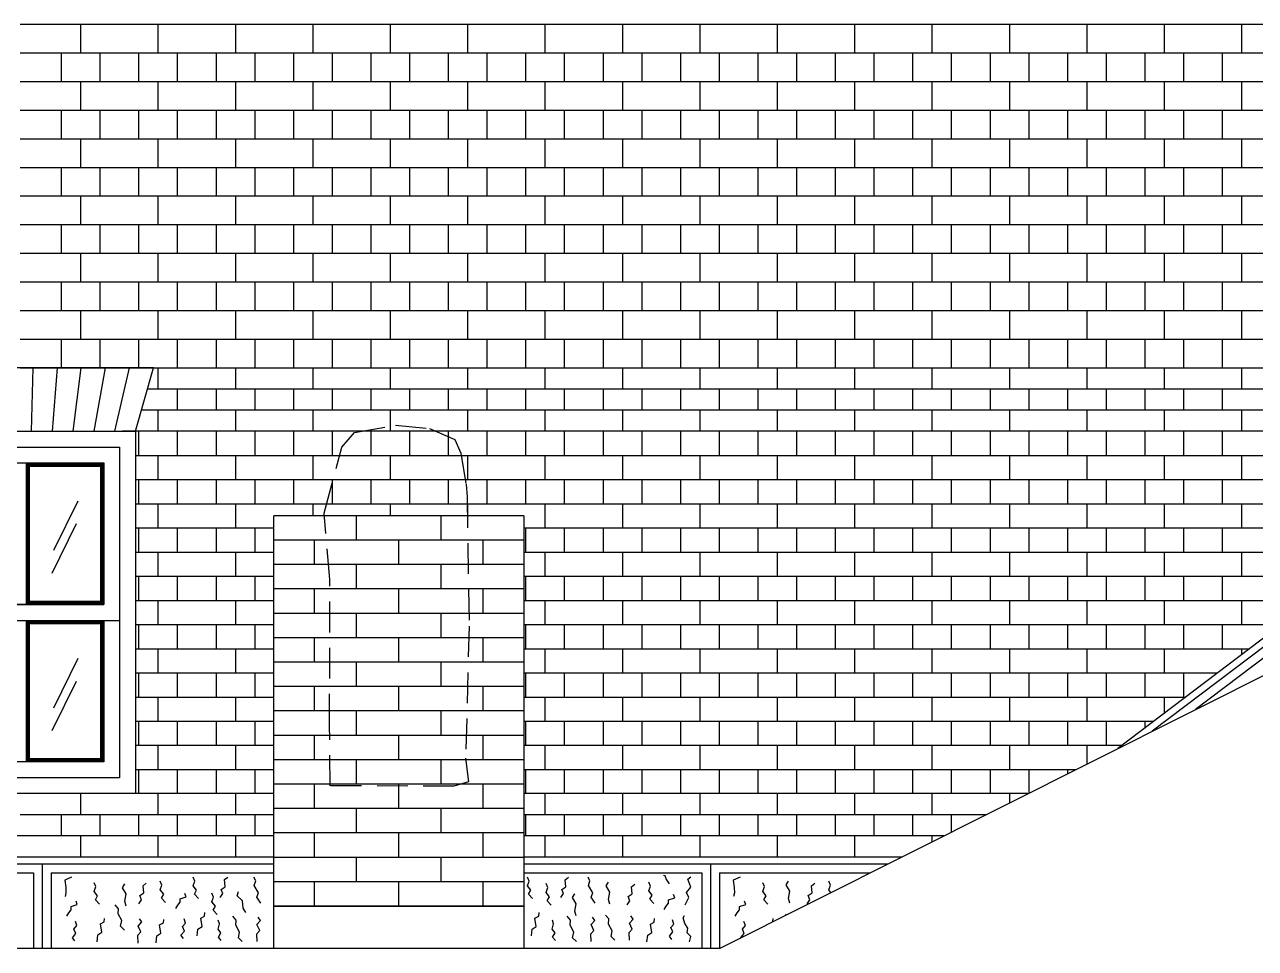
# Model space of a CAD drawing. Extents: x 177441 to 211081, y -129942 to -106182.
# Drawn here: x 186283 to 189782, y -122240 to -119613 of the extents above; entities that cross this region are included whole.
import ezdxf

# ---------------------------------------------------------------- set-up
doc = ezdxf.new("R2010")
doc.units = 0
doc.header["$LTSCALE"] = 50
doc.header["$MEASUREMENT"] = 0
doc.linetypes.add('HIDDEN', pattern=[0.375, 0.25, -0.125])
for name, color, linetype in [('ele-3', 6, 'CONTINUOUS'), ('h', 5, 'CONTINUOUS'), ('HAT', 5, 'CONTINUOUS'), ('W-2', 2, 'CONTINUOUS'), ('WID', 4, 'CONTINUOUS')]:
    doc.layers.add(name, color=color, linetype=linetype)

msp = doc.modelspace()

# ---------------------------------------------------------------- linework, layer by layer
at = {"layer": 'ele-3'}
for p, q in [((186271.1, -120589.6), (187638.3, -120589.6)), ((186992.1, -120589.6), (191539.5, -120589.6)), ((186992.1, -120649.6), (186632.2, -120649.6)), ((191539.5, -120649.6), (186992.1, -120649.6)), ((186992.1, -120709.6), (186615.3, -120709.6)), ((191539.5, -120709.6), (186992.1, -120709.6)), ((186992.1, -120769.6), (186560.5, -120769.6)), ((190673.9, -120769.6), (186992.1, -120769.6)), ((186992.1, -121799.6), (186271.1, -121799.6)), ((189134.7, -121799.6), (187702.1, -121799.6)), ((186992.1, -121859.6), (186271.1, -121859.6)), ((189015.2, -121859.6), (187702.1, -121859.6)), ((186992.1, -121919.6), (184518.3, -121919.6)), ((188895.7, -121919.6), (187702.1, -121919.6))]:
    msp.add_line(p, q, dxfattribs=at)
for points in [[(186663.3, -120649.6), (186663.3, -120589.6)], [(186883.3, -120649.6), (186883.3, -120589.6)], [(186883.3, -120649.6), (186883.3, -120589.6)], [(186883.3, -120649.6), (186883.3, -120589.6)], [(187103.3, -120649.6), (187103.3, -120589.6)], [(187323.3, -120649.6), (187323.3, -120589.6)], [(187543.3, -120649.6), (187543.3, -120589.6)], [(187763.3, -120649.6), (187763.3, -120589.6)], [(187763.3, -120649.6), (187763.3, -120589.6)], [(187983.3, -120649.6), (187983.3, -120589.6)], [(188203.3, -120649.6), (188203.3, -120589.6)], [(188423.3, -120649.6), (188423.3, -120589.6)], [(188643.3, -120649.6), (188643.3, -120589.6)], [(188643.3, -120649.6), (188643.3, -120589.6)], [(188863.3, -120649.6), (188863.3, -120589.6)], [(188863.3, -120649.6), (188863.3, -120589.6)], [(189083.3, -120649.6), (189083.3, -120589.6)], [(189303.3, -120649.6), (189303.3, -120589.6)], [(189523.3, -120649.6), (189523.3, -120589.6)], [(189743.3, -120649.6), (189743.3, -120589.6)], [(186718.3, -120709.6), (186718.3, -120649.6)], [(186828.3, -120709.6), (186828.3, -120649.6)], [(186938.3, -120709.6), (186938.3, -120649.6)], [(186938.3, -120709.6), (186938.3, -120649.6)], [(186938.3, -120709.6), (186938.3, -120649.6)], [(187048.3, -120709.6), (187048.3, -120649.6)], [(187158.3, -120709.6), (187158.3, -120649.6)], [(187268.3, -120709.6), (187268.3, -120649.6)], [(187378.3, -120709.6), (187378.3, -120649.6)], [(187488.3, -120709.6), (187488.3, -120649.6)], [(187598.3, -120709.6), (187598.3, -120649.6)], [(187708.3, -120709.6), (187708.3, -120649.6)], [(187708.3, -120709.6), (187708.3, -120649.6)], [(187818.3, -120709.6), (187818.3, -120649.6)], [(187928.3, -120709.6), (187928.3, -120649.6)], [(188038.3, -120709.6), (188038.3, -120649.6)], [(188148.3, -120709.6), (188148.3, -120649.6)], [(188258.3, -120709.6), (188258.3, -120649.6)], [(188368.3, -120709.6), (188368.3, -120649.6)], [(188478.3, -120709.6), (188478.3, -120649.6)], [(188588.3, -120709.6), (188588.3, -120649.6)], [(188698.3, -120709.6), (188698.3, -120649.6)], [(188698.3, -120709.6), (188698.3, -120649.6)], [(188808.3, -120709.6), (188808.3, -120649.6)], [(188808.3, -120709.6), (188808.3, -120649.6)], [(188918.3, -120709.6), (188918.3, -120649.6)], [(188918.3, -120709.6), (188918.3, -120649.6)], [(189028.3, -120709.6), (189028.3, -120649.6)], [(189138.3, -120709.6), (189138.3, -120649.6)], [(189248.3, -120709.6), (189248.3, -120649.6)], [(189358.3, -120709.6), (189358.3, -120649.6)], [(189468.3, -120709.6), (189468.3, -120649.6)], [(189578.3, -120709.6), (189578.3, -120649.6)], [(189688.3, -120709.6), (189688.3, -120649.6)], [(186663.3, -120769.6), (186663.3, -120709.6)], [(186663.3, -120769.6), (186663.3, -120709.6)], [(186663.3, -120769.6), (186663.3, -120709.6)], [(186883.3, -120769.6), (186883.3, -120709.6)], [(186883.3, -120769.6), (186883.3, -120709.6)], [(186883.3, -120769.6), (186883.3, -120709.6)], [(187103.3, -120769.6), (187103.3, -120709.6)], [(187103.3, -120769.6), (187103.3, -120709.6)], [(187323.3, -120769.6), (187323.3, -120709.6)], [(187543.3, -120769.6), (187543.3, -120709.6)], [(187543.3, -120769.6), (187543.3, -120709.6)], [(187763.3, -120769.6), (187763.3, -120709.6)], [(187763.3, -120769.6), (187763.3, -120709.6)], [(187983.3, -120769.6), (187983.3, -120709.6)], [(187983.3, -120769.6), (187983.3, -120709.6)], [(188203.3, -120769.6), (188203.3, -120709.6)], [(188203.3, -120769.6), (188203.3, -120709.6)], [(188423.3, -120769.6), (188423.3, -120709.6)], [(188643.3, -120769.6), (188643.3, -120709.6)], [(188643.3, -120769.6), (188643.3, -120709.6)], [(188863.3, -120769.6), (188863.3, -120709.6)], [(188863.3, -120769.6), (188863.3, -120709.6)], [(189083.3, -120769.6), (189083.3, -120709.6)], [(189303.3, -120769.6), (189303.3, -120709.6)], [(189523.3, -120769.6), (189523.3, -120709.6)], [(189743.3, -120769.6), (189743.3, -120709.6)], [(186443.3, -121859.6), (186443.3, -121799.6)], [(186663.3, -121859.6), (186663.3, -121799.6)], [(186883.3, -121859.6), (186883.3, -121799.6)], [(187763.3, -121859.6), (187763.3, -121799.6)], [(187763.3, -121859.6), (187763.3, -121799.6)], [(187983.3, -121859.6), (187983.3, -121799.6)], [(187983.3, -121859.6), (187983.3, -121799.6)], [(188203.3, -121859.6), (188203.3, -121799.6)], [(188203.3, -121859.6), (188203.3, -121799.6)], [(188423.3, -121859.6), (188423.3, -121799.6)], [(188423.3, -121859.6), (188423.3, -121799.6)], [(188643.3, -121859.6), (188643.3, -121799.6)], [(188643.3, -121859.6), (188643.3, -121799.6)], [(188863.3, -121859.6), (188863.3, -121799.6)], [(189083.3, -121825.4), (189083.3, -121799.6)], [(186388.3, -121919.6), (186388.3, -121859.6)], [(186498.3, -121919.6), (186498.3, -121859.6)], [(186608.3, -121919.6), (186608.3, -121859.6)], [(186718.3, -121919.6), (186718.3, -121859.6)], [(186828.3, -121919.6), (186828.3, -121859.6)], [(186938.3, -121919.6), (186938.3, -121859.6)], [(187708.3, -121919.6), (187708.3, -121859.6)], [(187818.3, -121919.6), (187818.3, -121859.6)], [(187928.3, -121919.6), (187928.3, -121859.6)], [(188038.3, -121919.6), (188038.3, -121859.6)], [(188148.3, -121919.6), (188148.3, -121859.6)], [(188258.3, -121919.6), (188258.3, -121859.6)], [(188368.3, -121919.6), (188368.3, -121859.6)], [(188478.3, -121919.6), (188478.3, -121859.6)], [(188588.3, -121919.6), (188588.3, -121859.6)], [(188698.3, -121919.6), (188698.3, -121859.6)], [(188698.3, -121919.6), (188698.3, -121859.6)], [(188808.3, -121919.6), (188808.3, -121859.6)], [(188808.3, -121919.6), (188808.3, -121859.6)], [(188918.3, -121908.3), (188918.3, -121859.6)], [(186443.3, -121979.6), (186443.3, -121919.6)], [(186443.3, -121979.6), (186443.3, -121919.6)], [(186663.3, -121979.6), (186663.3, -121919.6)], [(186663.3, -121979.6), (186663.3, -121919.6)], [(186883.3, -121979.6), (186883.3, -121919.6)], [(186883.3, -121979.6), (186883.3, -121919.6)], [(187763.3, -121979.6), (187763.3, -121919.6)], [(187763.3, -121979.6), (187763.3, -121919.6)], [(187983.3, -121979.6), (187983.3, -121919.6)], [(187983.3, -121979.6), (187983.3, -121919.6)], [(188203.3, -121979.6), (188203.3, -121919.6)], [(188203.3, -121979.6), (188203.3, -121919.6)], [(188423.3, -121979.6), (188423.3, -121919.6)], [(188423.3, -121979.6), (188423.3, -121919.6)], [(188643.3, -121979.6), (188643.3, -121919.6)], [(188643.3, -121979.6), (188643.3, -121919.6)], [(188863.3, -121935.9), (188863.3, -121919.6)]]:
    msp.add_lwpolyline(points, dxfattribs=at)
at = {"layer": 'h'}
for p, q in [((191539.5, -119613.4), (186271.1, -119613.4)), ((191539.5, -119694.7), (186271.1, -119694.7)), ((191539.5, -119776.1), (186271.1, -119776.1)), ((191539.5, -119857.5), (186271.1, -119857.5)), ((191539.5, -119938.8), (186271.1, -119938.8)), ((191539.5, -120020.2), (186271.1, -120020.2)), ((191539.5, -120101.5), (186271.1, -120101.5)), ((191539.5, -120182.9), (186271.1, -120182.9)), ((191539.5, -120264.2), (186271.1, -120264.2)), ((191539.5, -120345.6), (186271.1, -120345.6)), ((190079.8, -120426.9), (186271.1, -120426.9)), ((187843.3, -120508.3), (186271.1, -120508.3)), ((189912.6, -120508.3), (187818.3, -120508.3)), ((186302.8, -120769.6), (186307.5, -120589.6)), ((186375.8, -120589.6), (186361.9, -120769.6)), ((186421, -120769.6), (186444.2, -120589.6)), ((186512.5, -120589.6), (186480.1, -120769.6)), ((186580.9, -120589.6), (186539.2, -120769.6)), ((186598.3, -120838.3), (186992.1, -120838.3)), ((186992.1, -120838.3), (190490.3, -120838.3)), ((186598.3, -120907), (186992.1, -120907)), ((186992.1, -120907), (190399.6, -120907)), ((186434.7, -120968.2), (186365.1, -121108.9)), ((186598.3, -120975.6), (186992.1, -120975.6)), ((186992.1, -120975.6), (190308.9, -120975.6)), ((186430, -121033), (186360.4, -121173.7)), ((187227.1, -121079), (187227.1, -121009.6)), ((187467.1, -121079), (187467.1, -121009.6)), ((186598.3, -121044.3), (186992.1, -121044.3)), ((187702.1, -121044.3), (190218.3, -121044.3)), ((187702.1, -121079), (186992.1, -121079)), ((187107.1, -121147.2), (187107.1, -121079)), ((187347.1, -121147.2), (187347.1, -121079)), ((187587.1, -121147.2), (187587.1, -121079)), ((186598.3, -121113), (186992.1, -121113)), ((187702.1, -121113), (190127.6, -121113)), ((187702.1, -121148.4), (186992.1, -121148.4)), ((187227.1, -121217.7), (187227.1, -121148.4)), ((187467.1, -121217.7), (187467.1, -121148.4)), ((186598.3, -121181.6), (186992.1, -121181.6)), ((187702.1, -121181.6), (190036.9, -121181.6)), ((186598.3, -121250.3), (186992.1, -121250.3)), ((187702.1, -121217.7), (186992.1, -121217.7)), ((187107.1, -121286), (187107.1, -121217.7)), ((187347.1, -121286), (187347.1, -121217.7)), ((187587.1, -121286), (187587.1, -121217.7)), ((187702.1, -121250.3), (189946.2, -121250.3)), ((186598.3, -121319), (186992.1, -121319)), ((187702.1, -121287.1), (186992.1, -121287.1)), ((187227.1, -121356.5), (187227.1, -121287.1)), ((187467.1, -121356.5), (187467.1, -121287.1)), ((187702.1, -121319), (189855.5, -121319)), ((186598.3, -121387.6), (186992.1, -121387.6)), ((187702.1, -121356.5), (186992.1, -121356.5)), ((187107.1, -121424.7), (187107.1, -121356.5)), ((187347.1, -121424.7), (187347.1, -121356.5)), ((187587.1, -121424.7), (187587.1, -121356.5)), ((187702.1, -121387.6), (189764.9, -121387.6)), ((186434.7, -121415.7), (186365.1, -121556.4)), ((186598.3, -121456.3), (186992.1, -121456.3)), ((187702.1, -121425.9), (186992.1, -121425.9)), ((187227.1, -121495.2), (187227.1, -121425.9)), ((187467.1, -121495.2), (187467.1, -121425.9)), ((187702.1, -121456.3), (189674.2, -121456.3)), ((186430, -121480.5), (186360.4, -121621.2)), ((187702.1, -121495.2), (186992.1, -121495.2)), ((187107.1, -121563.5), (187107.1, -121495.2)), ((187347.1, -121563.5), (187347.1, -121495.2)), ((187587.1, -121563.5), (187587.1, -121495.2)), ((186598.3, -121525), (186992.1, -121525)), ((187702.1, -121525), (189583.5, -121525)), ((187702.1, -121564.6), (186992.1, -121564.6)), ((187227.1, -121634), (187227.1, -121564.6)), ((187467.1, -121634), (187467.1, -121564.6)), ((186598.3, -121593.6), (186992.1, -121593.6)), ((187702.1, -121593.6), (189492.8, -121593.6)), ((187702.1, -121634), (186992.1, -121634)), ((187107.1, -121702.2), (187107.1, -121634)), ((187347.1, -121702.2), (187347.1, -121634)), ((187587.1, -121702.2), (187587.1, -121634)), ((186598.3, -121662.3), (186992.1, -121662.3)), ((187702.1, -121662.3), (189402.1, -121662.3)), ((187702.1, -121703.4), (186992.1, -121703.4)), ((187227.1, -121772.7), (187227.1, -121703.4)), ((187467.1, -121772.7), (187467.1, -121703.4)), ((186598.3, -121731), (186992.1, -121731)), ((187702.1, -121731), (189271.4, -121731)), ((187702.1, -121772.7), (186992.1, -121772.7)), ((187107.1, -121841), (187107.1, -121772.7)), ((187347.1, -121841), (187347.1, -121772.7)), ((187587.1, -121841), (187587.1, -121772.7)), ((187702.1, -121842.1), (186992.1, -121842.1)), ((187227.1, -121911.5), (187227.1, -121842.1)), ((187467.1, -121911.5), (187467.1, -121842.1)), ((187702.1, -121911.5), (186992.1, -121911.5)), ((187107.1, -121979.7), (187107.1, -121911.5)), ((187347.1, -121979.7), (187347.1, -121911.5)), ((187587.1, -121979.7), (187587.1, -121911.5)), ((187702.1, -121980.9), (186992.1, -121980.9)), ((187227.1, -122050.2), (187227.1, -121980.9)), ((187467.1, -122050.2), (187467.1, -121980.9)), ((187702.1, -122050.2), (186992.1, -122050.2)), ((187107.1, -122118.5), (187107.1, -122050.2)), ((187347.1, -122118.5), (187347.1, -122050.2)), ((187587.1, -122118.5), (187587.1, -122050.2))]:
    msp.add_line(p, q, dxfattribs=at)
for points in [[(186443.3, -119694.7), (186443.3, -119613.4)], [(186663.3, -119694.7), (186663.3, -119613.4)], [(186883.3, -119694.7), (186883.3, -119613.4)], [(187103.3, -119694.7), (187103.3, -119613.4)], [(187323.3, -119694.7), (187323.3, -119613.4)], [(187543.3, -119694.7), (187543.3, -119613.4)], [(187763.3, -119694.7), (187763.3, -119613.4)], [(187983.3, -119694.7), (187983.3, -119613.4)], [(188203.3, -119694.7), (188203.3, -119613.4)], [(188423.3, -119694.7), (188423.3, -119613.4)], [(188643.3, -119694.7), (188643.3, -119613.4)], [(188863.3, -119694.7), (188863.3, -119613.4)], [(189083.3, -119694.7), (189083.3, -119613.4)], [(189303.3, -119694.7), (189303.3, -119613.4)], [(189523.3, -119694.7), (189523.3, -119613.4)], [(189743.3, -119694.7), (189743.3, -119613.4)], [(186388.3, -119776.1), (186388.3, -119694.7)], [(186498.3, -119776.1), (186498.3, -119694.7)], [(186608.3, -119776.1), (186608.3, -119694.7)], [(186718.3, -119776.1), (186718.3, -119694.7)], [(186828.3, -119776.1), (186828.3, -119694.7)], [(186938.3, -119776.1), (186938.3, -119694.7)], [(187048.3, -119776.1), (187048.3, -119694.7)], [(187158.3, -119776.1), (187158.3, -119694.7)], [(187268.3, -119776.1), (187268.3, -119694.7)], [(187378.3, -119776.1), (187378.3, -119694.7)], [(187488.3, -119776.1), (187488.3, -119694.7)], [(187598.3, -119776.1), (187598.3, -119694.7)], [(187708.3, -119776.1), (187708.3, -119694.7)], [(187818.3, -119776.1), (187818.3, -119694.7)], [(187928.3, -119776.1), (187928.3, -119694.7)], [(188038.3, -119776.1), (188038.3, -119694.7)], [(188148.3, -119776.1), (188148.3, -119694.7)], [(188258.3, -119776.1), (188258.3, -119694.7)], [(188368.3, -119776.1), (188368.3, -119694.7)], [(188478.3, -119776.1), (188478.3, -119694.7)], [(188588.3, -119776.1), (188588.3, -119694.7)], [(188698.3, -119776.1), (188698.3, -119694.7)], [(188808.3, -119776.1), (188808.3, -119694.7)], [(188918.3, -119776.1), (188918.3, -119694.7)], [(189028.3, -119776.1), (189028.3, -119694.7)], [(189138.3, -119776.1), (189138.3, -119694.7)], [(189248.3, -119776.1), (189248.3, -119694.7)], [(189358.3, -119776.1), (189358.3, -119694.7)], [(189468.3, -119776.1), (189468.3, -119694.7)], [(189578.3, -119776.1), (189578.3, -119694.7)], [(189688.3, -119776.1), (189688.3, -119694.7)], [(186443.3, -119857.5), (186443.3, -119776.1)], [(186663.3, -119857.5), (186663.3, -119776.1)], [(186883.3, -119857.5), (186883.3, -119776.1)], [(187103.3, -119857.5), (187103.3, -119776.1)], [(187323.3, -119857.5), (187323.3, -119776.1)], [(187543.3, -119857.5), (187543.3, -119776.1)], [(187763.3, -119857.5), (187763.3, -119776.1)], [(187983.3, -119857.5), (187983.3, -119776.1)], [(188203.3, -119857.5), (188203.3, -119776.1)], [(188423.3, -119857.5), (188423.3, -119776.1)], [(188643.3, -119857.5), (188643.3, -119776.1)], [(188863.3, -119857.5), (188863.3, -119776.1)], [(189083.3, -119857.5), (189083.3, -119776.1)], [(189303.3, -119857.5), (189303.3, -119776.1)], [(189523.3, -119857.5), (189523.3, -119776.1)], [(189743.3, -119857.5), (189743.3, -119776.1)], [(186388.3, -119938.8), (186388.3, -119857.5)], [(186498.3, -119938.8), (186498.3, -119857.5)], [(186608.3, -119938.8), (186608.3, -119857.5)], [(186718.3, -119938.8), (186718.3, -119857.5)], [(186828.3, -119938.8), (186828.3, -119857.5)], [(186938.3, -119938.8), (186938.3, -119857.5)], [(187048.3, -119938.8), (187048.3, -119857.5)], [(187158.3, -119938.8), (187158.3, -119857.5)], [(187268.3, -119938.8), (187268.3, -119857.5)], [(187378.3, -119938.8), (187378.3, -119857.5)], [(187488.3, -119938.8), (187488.3, -119857.5)], [(187598.3, -119938.8), (187598.3, -119857.5)], [(187708.3, -119938.8), (187708.3, -119857.5)], [(187818.3, -119938.8), (187818.3, -119857.5)], [(187928.3, -119938.8), (187928.3, -119857.5)], [(188038.3, -119938.8), (188038.3, -119857.5)], [(188148.3, -119938.8), (188148.3, -119857.5)], [(188258.3, -119938.8), (188258.3, -119857.5)], [(188368.3, -119938.8), (188368.3, -119857.5)], [(188478.3, -119938.8), (188478.3, -119857.5)], [(188588.3, -119938.8), (188588.3, -119857.5)], [(188698.3, -119938.8), (188698.3, -119857.5)], [(188808.3, -119938.8), (188808.3, -119857.5)], [(188918.3, -119938.8), (188918.3, -119857.5)], [(189028.3, -119938.8), (189028.3, -119857.5)], [(189138.3, -119938.8), (189138.3, -119857.5)], [(189248.3, -119938.8), (189248.3, -119857.5)], [(189358.3, -119938.8), (189358.3, -119857.5)], [(189468.3, -119938.8), (189468.3, -119857.5)], [(189578.3, -119938.8), (189578.3, -119857.5)], [(189688.3, -119938.8), (189688.3, -119857.5)], [(186443.3, -120020.2), (186443.3, -119938.8)], [(186663.3, -120020.2), (186663.3, -119938.8)], [(186883.3, -120020.2), (186883.3, -119938.8)], [(187103.3, -120020.2), (187103.3, -119938.8)], [(187323.3, -120020.2), (187323.3, -119938.8)], [(187543.3, -120020.2), (187543.3, -119938.8)], [(187763.3, -120020.2), (187763.3, -119938.8)], [(187983.3, -120020.2), (187983.3, -119938.8)], [(188203.3, -120020.2), (188203.3, -119938.8)], [(188423.3, -120020.2), (188423.3, -119938.8)], [(188643.3, -120020.2), (188643.3, -119938.8)], [(188863.3, -120020.2), (188863.3, -119938.8)], [(189083.3, -120020.2), (189083.3, -119938.8)], [(189303.3, -120020.2), (189303.3, -119938.8)], [(189523.3, -120020.2), (189523.3, -119938.8)], [(189743.3, -120020.2), (189743.3, -119938.8)], [(186388.3, -120101.5), (186388.3, -120020.2)], [(186498.3, -120101.5), (186498.3, -120020.2)], [(186608.3, -120101.5), (186608.3, -120020.2)], [(186718.3, -120101.5), (186718.3, -120020.2)], [(186828.3, -120101.5), (186828.3, -120020.2)], [(186938.3, -120101.5), (186938.3, -120020.2)], [(187048.3, -120101.5), (187048.3, -120020.2)], [(187158.3, -120101.5), (187158.3, -120020.2)], [(187268.3, -120101.5), (187268.3, -120020.2)], [(187378.3, -120101.5), (187378.3, -120020.2)], [(187488.3, -120101.5), (187488.3, -120020.2)], [(187598.3, -120101.5), (187598.3, -120020.2)], [(187708.3, -120101.5), (187708.3, -120020.2)], [(187818.3, -120101.5), (187818.3, -120020.2)], [(187928.3, -120101.5), (187928.3, -120020.2)], [(188038.3, -120101.5), (188038.3, -120020.2)], [(188148.3, -120101.5), (188148.3, -120020.2)], [(188258.3, -120101.5), (188258.3, -120020.2)], [(188368.3, -120101.5), (188368.3, -120020.2)], [(188478.3, -120101.5), (188478.3, -120020.2)], [(188588.3, -120101.5), (188588.3, -120020.2)], [(188698.3, -120101.5), (188698.3, -120020.2)], [(188808.3, -120101.5), (188808.3, -120020.2)], [(188918.3, -120101.5), (188918.3, -120020.2)], [(189028.3, -120101.5), (189028.3, -120020.2)], [(189138.3, -120101.5), (189138.3, -120020.2)], [(189248.3, -120101.5), (189248.3, -120020.2)], [(189358.3, -120101.5), (189358.3, -120020.2)], [(189468.3, -120101.5), (189468.3, -120020.2)], [(189578.3, -120101.5), (189578.3, -120020.2)], [(189688.3, -120101.5), (189688.3, -120020.2)], [(186443.3, -120182.9), (186443.3, -120101.5)], [(186663.3, -120182.9), (186663.3, -120101.5)], [(186883.3, -120182.9), (186883.3, -120101.5)], [(187103.3, -120182.9), (187103.3, -120101.5)], [(187323.3, -120182.9), (187323.3, -120101.5)], [(187543.3, -120182.9), (187543.3, -120101.5)], [(187763.3, -120182.9), (187763.3, -120101.5)], [(187983.3, -120182.9), (187983.3, -120101.5)], [(188203.3, -120182.9), (188203.3, -120101.5)], [(188423.3, -120182.9), (188423.3, -120101.5)], [(188643.3, -120182.9), (188643.3, -120101.5)], [(188863.3, -120182.9), (188863.3, -120101.5)], [(189083.3, -120182.9), (189083.3, -120101.5)], [(189303.3, -120182.9), (189303.3, -120101.5)], [(189523.3, -120182.9), (189523.3, -120101.5)], [(189743.3, -120182.9), (189743.3, -120101.5)], [(186388.3, -120264.2), (186388.3, -120182.9)], [(186498.3, -120264.2), (186498.3, -120182.9)], [(186608.3, -120264.2), (186608.3, -120182.9)], [(186718.3, -120264.2), (186718.3, -120182.9)], [(186828.3, -120264.2), (186828.3, -120182.9)], [(186938.3, -120264.2), (186938.3, -120182.9)], [(187048.3, -120264.2), (187048.3, -120182.9)], [(187158.3, -120264.2), (187158.3, -120182.9)], [(187268.3, -120264.2), (187268.3, -120182.9)], [(187378.3, -120264.2), (187378.3, -120182.9)], [(187488.3, -120264.2), (187488.3, -120182.9)], [(187598.3, -120264.2), (187598.3, -120182.9)], [(187708.3, -120264.2), (187708.3, -120182.9)], [(187818.3, -120264.2), (187818.3, -120182.9)], [(187928.3, -120264.2), (187928.3, -120182.9)], [(188038.3, -120264.2), (188038.3, -120182.9)], [(188148.3, -120264.2), (188148.3, -120182.9)], [(188258.3, -120264.2), (188258.3, -120182.9)], [(188368.3, -120264.2), (188368.3, -120182.9)], [(188478.3, -120264.2), (188478.3, -120182.9)], [(188588.3, -120264.2), (188588.3, -120182.9)], [(188698.3, -120264.2), (188698.3, -120182.9)], [(188808.3, -120264.2), (188808.3, -120182.9)], [(188918.3, -120264.2), (188918.3, -120182.9)], [(189028.3, -120264.2), (189028.3, -120182.9)], [(189138.3, -120264.2), (189138.3, -120182.9)], [(189248.3, -120264.2), (189248.3, -120182.9)], [(189358.3, -120264.2), (189358.3, -120182.9)], [(189468.3, -120264.2), (189468.3, -120182.9)], [(189578.3, -120264.2), (189578.3, -120182.9)], [(189688.3, -120264.2), (189688.3, -120182.9)], [(186443.3, -120345.6), (186443.3, -120264.2)], [(186663.3, -120345.6), (186663.3, -120264.2)], [(186883.3, -120345.6), (186883.3, -120264.2)], [(187103.3, -120345.6), (187103.3, -120264.2)], [(187323.3, -120345.6), (187323.3, -120264.2)], [(187543.3, -120345.6), (187543.3, -120264.2)], [(187763.3, -120345.6), (187763.3, -120264.2)], [(187983.3, -120345.6), (187983.3, -120264.2)], [(188203.3, -120345.6), (188203.3, -120264.2)], [(188423.3, -120345.6), (188423.3, -120264.2)], [(188643.3, -120345.6), (188643.3, -120264.2)], [(188863.3, -120345.6), (188863.3, -120264.2)], [(189083.3, -120345.6), (189083.3, -120264.2)], [(189303.3, -120345.6), (189303.3, -120264.2)], [(189523.3, -120345.6), (189523.3, -120264.2)], [(189743.3, -120345.6), (189743.3, -120264.2)], [(186388.3, -120426.9), (186388.3, -120345.6)], [(186498.3, -120426.9), (186498.3, -120345.6)], [(186608.3, -120426.9), (186608.3, -120345.6)], [(186718.3, -120426.9), (186718.3, -120345.6)], [(186828.3, -120426.9), (186828.3, -120345.6)], [(186938.3, -120426.9), (186938.3, -120345.6)], [(187048.3, -120426.9), (187048.3, -120345.6)], [(187158.3, -120426.9), (187158.3, -120345.6)], [(187268.3, -120426.9), (187268.3, -120345.6)], [(187378.3, -120426.9), (187378.3, -120345.6)], [(187488.3, -120426.9), (187488.3, -120345.6)], [(187598.3, -120426.9), (187598.3, -120345.6)], [(187708.3, -120426.9), (187708.3, -120345.6)], [(187818.3, -120426.9), (187818.3, -120345.6)], [(187928.3, -120426.9), (187928.3, -120345.6)], [(188038.3, -120426.9), (188038.3, -120345.6)], [(188148.3, -120426.9), (188148.3, -120345.6)], [(188258.3, -120426.9), (188258.3, -120345.6)], [(188368.3, -120426.9), (188368.3, -120345.6)], [(188478.3, -120426.9), (188478.3, -120345.6)], [(188588.3, -120426.9), (188588.3, -120345.6)], [(188698.3, -120426.9), (188698.3, -120345.6)], [(188808.3, -120426.9), (188808.3, -120345.6)], [(188918.3, -120426.9), (188918.3, -120345.6)], [(189028.3, -120426.9), (189028.3, -120345.6)], [(189138.3, -120426.9), (189138.3, -120345.6)], [(189248.3, -120426.9), (189248.3, -120345.6)], [(189358.3, -120426.9), (189358.3, -120345.6)], [(189468.3, -120426.9), (189468.3, -120345.6)], [(189578.3, -120426.9), (189578.3, -120345.6)], [(189688.3, -120426.9), (189688.3, -120345.6)], [(186443.3, -120508.3), (186443.3, -120426.9)], [(186663.3, -120508.3), (186663.3, -120426.9)], [(186883.3, -120508.3), (186883.3, -120426.9)], [(187103.3, -120508.3), (187103.3, -120426.9)], [(187323.3, -120508.3), (187323.3, -120426.9)], [(187543.3, -120508.3), (187543.3, -120426.9)], [(187763.3, -120508.3), (187763.3, -120426.9)], [(187763.3, -120508.3), (187763.3, -120426.9)], [(187983.3, -120508.3), (187983.3, -120426.9)], [(188203.3, -120508.3), (188203.3, -120426.9)], [(188423.3, -120508.3), (188423.3, -120426.9)], [(188643.3, -120508.3), (188643.3, -120426.9)], [(188863.3, -120508.3), (188863.3, -120426.9)], [(189083.3, -120508.3), (189083.3, -120426.9)], [(189303.3, -120508.3), (189303.3, -120426.9)], [(189523.3, -120508.3), (189523.3, -120426.9)], [(189743.3, -120508.3), (189743.3, -120426.9)], [(186388.3, -120589.6), (186388.3, -120508.3)], [(186498.3, -120589.6), (186498.3, -120508.3)], [(186608.3, -120589.6), (186608.3, -120508.3)], [(186718.3, -120589.6), (186718.3, -120508.3)], [(186828.3, -120589.6), (186828.3, -120508.3)], [(186938.3, -120589.6), (186938.3, -120508.3)], [(187048.3, -120589.6), (187048.3, -120508.3)], [(187158.3, -120589.6), (187158.3, -120508.3)], [(187268.3, -120589.6), (187268.3, -120508.3)], [(187378.3, -120589.6), (187378.3, -120508.3)], [(187488.3, -120589.6), (187488.3, -120508.3)], [(187598.3, -120589.6), (187598.3, -120508.3)], [(187708.3, -120589.6), (187708.3, -120508.3)], [(187708.3, -120589.6), (187708.3, -120508.3)], [(187818.3, -120589.6), (187818.3, -120508.3)], [(187818.3, -120589.6), (187818.3, -120508.3)], [(187928.3, -120589.6), (187928.3, -120508.3)], [(188038.3, -120589.6), (188038.3, -120508.3)], [(188148.3, -120589.6), (188148.3, -120508.3)], [(188258.3, -120589.6), (188258.3, -120508.3)], [(188368.3, -120589.6), (188368.3, -120508.3)], [(188478.3, -120589.6), (188478.3, -120508.3)], [(188588.3, -120589.6), (188588.3, -120508.3)], [(188698.3, -120589.6), (188698.3, -120508.3)], [(188808.3, -120589.6), (188808.3, -120508.3)], [(188918.3, -120589.6), (188918.3, -120508.3)], [(189028.3, -120589.6), (189028.3, -120508.3)], [(189138.3, -120589.6), (189138.3, -120508.3)], [(189248.3, -120589.6), (189248.3, -120508.3)], [(189358.3, -120589.6), (189358.3, -120508.3)], [(189468.3, -120589.6), (189468.3, -120508.3)], [(189578.3, -120589.6), (189578.3, -120508.3)], [(189688.3, -120589.6), (189688.3, -120508.3)], [(186608.3, -120838.3), (186608.3, -120769.6)], [(186718.3, -120838.3), (186718.3, -120769.6)], [(186828.3, -120838.3), (186828.3, -120769.6)], [(186938.3, -120838.3), (186938.3, -120769.6)], [(187048.3, -120838.3), (187048.3, -120769.6)], [(187158.3, -120838.3), (187158.3, -120769.6)], [(187268.3, -120838.3), (187268.3, -120769.6)], [(187268.3, -120838.3), (187268.3, -120769.6)], [(187378.3, -120838.3), (187378.3, -120769.6)], [(187378.3, -120838.3), (187378.3, -120769.6)], [(187488.3, -120838.3), (187488.3, -120769.6)], [(187488.3, -120838.3), (187488.3, -120769.6)], [(187598.3, -120838.3), (187598.3, -120769.6)], [(187708.3, -120838.3), (187708.3, -120769.6)], [(187818.3, -120838.3), (187818.3, -120769.6)], [(187818.3, -120838.3), (187818.3, -120769.6)], [(187928.3, -120838.3), (187928.3, -120769.6)], [(187928.3, -120838.3), (187928.3, -120769.6)], [(188038.3, -120838.3), (188038.3, -120769.6)], [(188038.3, -120838.3), (188038.3, -120769.6)], [(188148.3, -120838.3), (188148.3, -120769.6)], [(188258.3, -120838.3), (188258.3, -120769.6)], [(188368.3, -120838.3), (188368.3, -120769.6)], [(188478.3, -120838.3), (188478.3, -120769.6)], [(188588.3, -120838.3), (188588.3, -120769.6)], [(188698.3, -120838.3), (188698.3, -120769.6)], [(188698.3, -120838.3), (188698.3, -120769.6)], [(188808.3, -120838.3), (188808.3, -120769.6)], [(188808.3, -120838.3), (188808.3, -120769.6)], [(188918.3, -120838.3), (188918.3, -120769.6)], [(188918.3, -120838.3), (188918.3, -120769.6)], [(189028.3, -120838.3), (189028.3, -120769.6)], [(189138.3, -120838.3), (189138.3, -120769.6)], [(189248.3, -120838.3), (189248.3, -120769.6)], [(189358.3, -120838.3), (189358.3, -120769.6)], [(189468.3, -120838.3), (189468.3, -120769.6)], [(189578.3, -120838.3), (189578.3, -120769.6)], [(189688.3, -120838.3), (189688.3, -120769.6)], [(186663.3, -120907), (186663.3, -120838.3)], [(186883.3, -120907), (186883.3, -120838.3)], [(187103.3, -120907), (187103.3, -120838.3)], [(187323.3, -120907), (187323.3, -120838.3)], [(187543.3, -120907), (187543.3, -120838.3)], [(187763.3, -120907), (187763.3, -120838.3)], [(187763.3, -120908.7), (187763.3, -120840)], [(187983.3, -120908.7), (187983.3, -120840)], [(188203.3, -120908.7), (188203.3, -120840)], [(188423.3, -120908.7), (188423.3, -120840)], [(188643.3, -120907), (188643.3, -120838.3)], [(188643.3, -120907), (188643.3, -120838.3)], [(188863.3, -120907), (188863.3, -120838.3)], [(188863.3, -120907), (188863.3, -120838.3)], [(189083.3, -120907), (189083.3, -120838.3)], [(189303.3, -120907), (189303.3, -120838.3)], [(189523.3, -120907), (189523.3, -120838.3)], [(189743.3, -120907), (189743.3, -120838.3)], [(186608.3, -120975.6), (186608.3, -120907)], [(186718.3, -120975.6), (186718.3, -120907)], [(186828.3, -120975.6), (186828.3, -120907)], [(186938.3, -120975.6), (186938.3, -120907)], [(187048.3, -120975.6), (187048.3, -120907)], [(187158.3, -120975.6), (187158.3, -120907)], [(187268.3, -120975.6), (187268.3, -120907)], [(187268.3, -120975.6), (187268.3, -120907)], [(187378.3, -120975.6), (187378.3, -120907)], [(187378.3, -120975.6), (187378.3, -120907)], [(187488.3, -120975.6), (187488.3, -120907)], [(187488.3, -120975.6), (187488.3, -120907)], [(187598.3, -120975.6), (187598.3, -120907)], [(187708.3, -120975.6), (187708.3, -120907)], [(187818.3, -120975.6), (187818.3, -120907)], [(187818.3, -120975.6), (187818.3, -120907)], [(187928.3, -120975.6), (187928.3, -120907)], [(187928.3, -120975.6), (187928.3, -120907)], [(188038.3, -120975.6), (188038.3, -120907)], [(188038.3, -120975.6), (188038.3, -120907)], [(188148.3, -120975.6), (188148.3, -120907)], [(188258.3, -120975.6), (188258.3, -120907)], [(188368.3, -120975.6), (188368.3, -120907)], [(188478.3, -120975.6), (188478.3, -120907)], [(188588.3, -120975.6), (188588.3, -120907)], [(188698.3, -120975.6), (188698.3, -120907)], [(188698.3, -120975.6), (188698.3, -120907)], [(188808.3, -120975.6), (188808.3, -120907)], [(188808.3, -120975.6), (188808.3, -120907)], [(188918.3, -120975.6), (188918.3, -120907)], [(188918.3, -120975.6), (188918.3, -120907)], [(189028.3, -120975.6), (189028.3, -120907)], [(189138.3, -120975.6), (189138.3, -120907)], [(189248.3, -120975.6), (189248.3, -120907)], [(189358.3, -120975.6), (189358.3, -120907)], [(189468.3, -120975.6), (189468.3, -120907)], [(189578.3, -120975.6), (189578.3, -120907)], [(189688.3, -120975.6), (189688.3, -120907)], [(186663.3, -121044.3), (186663.3, -120975.6)], [(186883.3, -121044.3), (186883.3, -120975.6)], [(187103.3, -121009.6), (187103.3, -120975.6)], [(187323.3, -121009.6), (187323.3, -120975.6)], [(187543.3, -121009.6), (187543.3, -120975.6)], [(187763.3, -121046), (187763.3, -120977.4)], [(187983.3, -121046), (187983.3, -120977.4)], [(188203.3, -121046), (188203.3, -120977.4)], [(188423.3, -121046), (188423.3, -120977.4)], [(188643.3, -121044.3), (188643.3, -120975.6)], [(188643.3, -121044.3), (188643.3, -120975.6)], [(188863.3, -121044.3), (188863.3, -120975.6)], [(188863.3, -121044.3), (188863.3, -120975.6)], [(189083.3, -121044.3), (189083.3, -120975.6)], [(189303.3, -121044.3), (189303.3, -120975.6)], [(189523.3, -121044.3), (189523.3, -120975.6)], [(189743.3, -121044.3), (189743.3, -120975.6)], [(186608.3, -121113), (186608.3, -121044.3)], [(186718.3, -121113), (186718.3, -121044.3)], [(186828.3, -121113), (186828.3, -121044.3)], [(186938.3, -121113), (186938.3, -121044.3)], [(187708.3, -121113), (187708.3, -121044.3)], [(187818.3, -121113), (187818.3, -121044.3)], [(187818.3, -121113), (187818.3, -121044.3)], [(187928.3, -121113), (187928.3, -121044.3)], [(187928.3, -121113), (187928.3, -121044.3)], [(188038.3, -121113), (188038.3, -121044.3)], [(188038.3, -121113), (188038.3, -121044.3)], [(188148.3, -121113), (188148.3, -121044.3)], [(188258.3, -121113), (188258.3, -121044.3)], [(188368.3, -121113), (188368.3, -121044.3)], [(188478.3, -121113), (188478.3, -121044.3)], [(188588.3, -121113), (188588.3, -121044.3)], [(188698.3, -121113), (188698.3, -121044.3)], [(188698.3, -121113), (188698.3, -121044.3)], [(188808.3, -121113), (188808.3, -121044.3)], [(188808.3, -121113), (188808.3, -121044.3)], [(188918.3, -121113), (188918.3, -121044.3)], [(188918.3, -121113), (188918.3, -121044.3)], [(189028.3, -121113), (189028.3, -121044.3)], [(189138.3, -121113), (189138.3, -121044.3)], [(189248.3, -121113), (189248.3, -121044.3)], [(189358.3, -121113), (189358.3, -121044.3)], [(189468.3, -121113), (189468.3, -121044.3)], [(189578.3, -121113), (189578.3, -121044.3)], [(189688.3, -121113), (189688.3, -121044.3)], [(186663.3, -121181.6), (186663.3, -121113)], [(186883.3, -121181.6), (186883.3, -121113)], [(187763.3, -121183.4), (187763.3, -121114.7)], [(187983.3, -121183.4), (187983.3, -121114.7)], [(188203.3, -121183.4), (188203.3, -121114.7)], [(188423.3, -121183.4), (188423.3, -121114.7)], [(188643.3, -121181.6), (188643.3, -121113)], [(188643.3, -121181.6), (188643.3, -121113)], [(188863.3, -121181.6), (188863.3, -121113)], [(188863.3, -121181.6), (188863.3, -121113)], [(189083.3, -121181.6), (189083.3, -121113)], [(189303.3, -121181.6), (189303.3, -121113)], [(189523.3, -121181.6), (189523.3, -121113)], [(189743.3, -121181.6), (189743.3, -121113)], [(186608.3, -121250.3), (186608.3, -121181.6)], [(186718.3, -121250.3), (186718.3, -121181.6)], [(186828.3, -121250.3), (186828.3, -121181.6)], [(186938.3, -121250.3), (186938.3, -121181.6)], [(187708.3, -121250.3), (187708.3, -121181.6)], [(187818.3, -121250.3), (187818.3, -121181.6)], [(187818.3, -121250.3), (187818.3, -121181.6)], [(187928.3, -121250.3), (187928.3, -121181.6)], [(187928.3, -121250.3), (187928.3, -121181.6)], [(188038.3, -121250.3), (188038.3, -121181.6)], [(188038.3, -121250.3), (188038.3, -121181.6)], [(188148.3, -121250.3), (188148.3, -121181.6)], [(188258.3, -121250.3), (188258.3, -121181.6)], [(188368.3, -121250.3), (188368.3, -121181.6)], [(188478.3, -121250.3), (188478.3, -121181.6)], [(188588.3, -121250.3), (188588.3, -121181.6)], [(188698.3, -121250.3), (188698.3, -121181.6)], [(188698.3, -121250.3), (188698.3, -121181.6)], [(188808.3, -121250.3), (188808.3, -121181.6)], [(188808.3, -121250.3), (188808.3, -121181.6)], [(188918.3, -121250.3), (188918.3, -121181.6)], [(188918.3, -121250.3), (188918.3, -121181.6)], [(189028.3, -121250.3), (189028.3, -121181.6)], [(189138.3, -121250.3), (189138.3, -121181.6)], [(189248.3, -121250.3), (189248.3, -121181.6)], [(189358.3, -121250.3), (189358.3, -121181.6)], [(189468.3, -121250.3), (189468.3, -121181.6)], [(189578.3, -121250.3), (189578.3, -121181.6)], [(189688.3, -121250.3), (189688.3, -121181.6)], [(186663.3, -121319), (186663.3, -121250.3)], [(186883.3, -121319), (186883.3, -121250.3)], [(188643.3, -121319), (188643.3, -121250.3)], [(188643.3, -121319), (188643.3, -121250.3)], [(188863.3, -121319), (188863.3, -121250.3)], [(188863.3, -121319), (188863.3, -121250.3)], [(189083.3, -121319), (189083.3, -121250.3)], [(189303.3, -121319), (189303.3, -121250.3)], [(189523.3, -121319), (189523.3, -121250.3)], [(189743.3, -121319), (189743.3, -121250.3)], [(187763.3, -121320.7), (187763.3, -121252)], [(187983.3, -121320.7), (187983.3, -121252)], [(188203.3, -121320.7), (188203.3, -121252)], [(188423.3, -121320.7), (188423.3, -121252)], [(186608.3, -121387.6), (186608.3, -121319)], [(186718.3, -121387.6), (186718.3, -121319)], [(186828.3, -121387.6), (186828.3, -121319)], [(186938.3, -121387.6), (186938.3, -121319)], [(187708.3, -121387.6), (187708.3, -121319)], [(187818.3, -121387.6), (187818.3, -121319)], [(187818.3, -121387.6), (187818.3, -121319)], [(187928.3, -121387.6), (187928.3, -121319)], [(187928.3, -121387.6), (187928.3, -121319)], [(188038.3, -121387.6), (188038.3, -121319)], [(188038.3, -121387.6), (188038.3, -121319)], [(188148.3, -121387.6), (188148.3, -121319)], [(188258.3, -121387.6), (188258.3, -121319)], [(188368.3, -121387.6), (188368.3, -121319)], [(188478.3, -121387.6), (188478.3, -121319)], [(188588.3, -121387.6), (188588.3, -121319)], [(188698.3, -121387.6), (188698.3, -121319)], [(188698.3, -121387.6), (188698.3, -121319)], [(188808.3, -121387.6), (188808.3, -121319)], [(188808.3, -121387.6), (188808.3, -121319)], [(188918.3, -121387.6), (188918.3, -121319)], [(188918.3, -121387.6), (188918.3, -121319)], [(189028.3, -121387.6), (189028.3, -121319)], [(189138.3, -121387.6), (189138.3, -121319)], [(189248.3, -121387.6), (189248.3, -121319)], [(189358.3, -121387.6), (189358.3, -121319)], [(189468.3, -121387.6), (189468.3, -121319)], [(189578.3, -121387.6), (189578.3, -121319)], [(189688.3, -121387.6), (189688.3, -121319)], [(186663.3, -121456.3), (186663.3, -121387.6)], [(186883.3, -121456.3), (186883.3, -121387.6)], [(187763.3, -121458), (187763.3, -121389.4)], [(187983.3, -121458), (187983.3, -121389.4)], [(188203.3, -121458), (188203.3, -121389.4)], [(188423.3, -121458), (188423.3, -121389.4)], [(188643.3, -121456.3), (188643.3, -121387.6)], [(188643.3, -121456.3), (188643.3, -121387.6)], [(188863.3, -121456.3), (188863.3, -121387.6)], [(188863.3, -121456.3), (188863.3, -121387.6)], [(189083.3, -121456.3), (189083.3, -121387.6)], [(189303.3, -121456.3), (189303.3, -121387.6)], [(189523.3, -121456.3), (189523.3, -121387.6)], [(189743.3, -121404), (189743.3, -121387.6)], [(186608.3, -121525), (186608.3, -121456.3)], [(186718.3, -121525), (186718.3, -121456.3)], [(186828.3, -121525), (186828.3, -121456.3)], [(186938.3, -121525), (186938.3, -121456.3)], [(187708.3, -121525), (187708.3, -121456.3)], [(187818.3, -121525), (187818.3, -121456.3)], [(187818.3, -121525), (187818.3, -121456.3)], [(187928.3, -121525), (187928.3, -121456.3)], [(187928.3, -121525), (187928.3, -121456.3)], [(188038.3, -121525), (188038.3, -121456.3)], [(188038.3, -121525), (188038.3, -121456.3)], [(188148.3, -121525), (188148.3, -121456.3)], [(188258.3, -121525), (188258.3, -121456.3)], [(188368.3, -121525), (188368.3, -121456.3)], [(188478.3, -121525), (188478.3, -121456.3)], [(188588.3, -121525), (188588.3, -121456.3)], [(188698.3, -121525), (188698.3, -121456.3)], [(188698.3, -121525), (188698.3, -121456.3)], [(188808.3, -121525), (188808.3, -121456.3)], [(188808.3, -121525), (188808.3, -121456.3)], [(188918.3, -121525), (188918.3, -121456.3)], [(188918.3, -121525), (188918.3, -121456.3)], [(189028.3, -121525), (189028.3, -121456.3)], [(189138.3, -121525), (189138.3, -121456.3)], [(189248.3, -121525), (189248.3, -121456.3)], [(189358.3, -121525), (189358.3, -121456.3)], [(189468.3, -121525), (189468.3, -121456.3)], [(189578.3, -121525), (189578.3, -121456.3)], [(186663.3, -121593.6), (186663.3, -121525)], [(186883.3, -121593.6), (186883.3, -121525)], [(187763.3, -121595.4), (187763.3, -121526.7)], [(187983.3, -121595.4), (187983.3, -121526.7)], [(188203.3, -121595.4), (188203.3, -121526.7)], [(188423.3, -121595.4), (188423.3, -121526.7)], [(188643.3, -121593.6), (188643.3, -121525)], [(188643.3, -121593.6), (188643.3, -121525)], [(188863.3, -121593.6), (188863.3, -121525)], [(188863.3, -121593.6), (188863.3, -121525)], [(189083.3, -121593.6), (189083.3, -121525)], [(189303.3, -121593.6), (189303.3, -121525)], [(189523.3, -121570.5), (189523.3, -121525)], [(186608.3, -121662.3), (186608.3, -121593.6)], [(186718.3, -121662.3), (186718.3, -121593.6)], [(186828.3, -121662.3), (186828.3, -121593.6)], [(186938.3, -121662.3), (186938.3, -121593.6)], [(187708.3, -121662.3), (187708.3, -121593.6)], [(187818.3, -121662.3), (187818.3, -121593.6)], [(187818.3, -121662.3), (187818.3, -121593.6)], [(187928.3, -121662.3), (187928.3, -121593.6)], [(187928.3, -121662.3), (187928.3, -121593.6)], [(188038.3, -121662.3), (188038.3, -121593.6)], [(188038.3, -121662.3), (188038.3, -121593.6)], [(188148.3, -121662.3), (188148.3, -121593.6)], [(188258.3, -121662.3), (188258.3, -121593.6)], [(188368.3, -121662.3), (188368.3, -121593.6)], [(188478.3, -121662.3), (188478.3, -121593.6)], [(188588.3, -121662.3), (188588.3, -121593.6)], [(188698.3, -121662.3), (188698.3, -121593.6)], [(188698.3, -121662.3), (188698.3, -121593.6)], [(188808.3, -121662.3), (188808.3, -121593.6)], [(188808.3, -121662.3), (188808.3, -121593.6)], [(188918.3, -121662.3), (188918.3, -121593.6)], [(188918.3, -121662.3), (188918.3, -121593.6)], [(189028.3, -121662.3), (189028.3, -121593.6)], [(189138.3, -121662.3), (189138.3, -121593.6)], [(189248.3, -121662.3), (189248.3, -121593.6)], [(189358.3, -121662.3), (189358.3, -121593.6)], [(189468.3, -121612.2), (189468.3, -121593.6)], [(186663.3, -121731), (186663.3, -121662.3)], [(186883.3, -121731), (186883.3, -121662.3)], [(187763.3, -121732.7), (187763.3, -121664)], [(187983.3, -121732.7), (187983.3, -121664)], [(188203.3, -121732.7), (188203.3, -121664)], [(188423.3, -121732.7), (188423.3, -121664)], [(188643.3, -121731), (188643.3, -121662.3)], [(188643.3, -121731), (188643.3, -121662.3)], [(188863.3, -121731), (188863.3, -121662.3)], [(188863.3, -121731), (188863.3, -121662.3)], [(189083.3, -121731), (189083.3, -121662.3)], [(189303.3, -121715), (189303.3, -121662.3)], [(186608.3, -121799.6), (186608.3, -121731)], [(186718.3, -121799.6), (186718.3, -121731)], [(186828.3, -121799.6), (186828.3, -121731)], [(186938.3, -121799.6), (186938.3, -121731)], [(187708.3, -121799.6), (187708.3, -121731)], [(187818.3, -121799.6), (187818.3, -121731)], [(187818.3, -121799.6), (187818.3, -121731)], [(187928.3, -121799.6), (187928.3, -121731)], [(187928.3, -121799.6), (187928.3, -121731)], [(188038.3, -121799.6), (188038.3, -121731)], [(188038.3, -121799.6), (188038.3, -121731)], [(188148.3, -121799.6), (188148.3, -121731)], [(188258.3, -121799.6), (188258.3, -121731)], [(188368.3, -121799.6), (188368.3, -121731)], [(188478.3, -121799.6), (188478.3, -121731)], [(188588.3, -121799.6), (188588.3, -121731)], [(188698.3, -121799.6), (188698.3, -121731)], [(188698.3, -121799.6), (188698.3, -121731)], [(188808.3, -121799.6), (188808.3, -121731)], [(188808.3, -121799.6), (188808.3, -121731)], [(188918.3, -121799.6), (188918.3, -121731)], [(188918.3, -121799.6), (188918.3, -121731)], [(189028.3, -121799.6), (189028.3, -121731)], [(189138.3, -121797.8), (189138.3, -121731)], [(189248.3, -121742.6), (189248.3, -121731)], [(186417, -122037.2), (186397.6, -122045.8), (186400.3, -122066.8), (186400.8, -122081.3), (186398.1, -122092.1)], [(186495.7, -122113.6), (186484.4, -122101.2), (186490.9, -122089.9), (186481.2, -122077.5), (186486, -122064.1), (186481.2, -122052.8)], [(186607.9, -122112.6), (186615.5, -122101.4), (186610.9, -122089.7), (186622.1, -122082.1), (186620.1, -122061.7), (186629.2, -122054.6)], [(186683.4, -122109.4), (186672.1, -122097), (186678.6, -122085.7), (186668.9, -122073.3), (186673.7, -122059.9), (186668.9, -122048.6)], [(186777.2, -122098.1), (186765.9, -122085.7), (186772.3, -122074.4), (186762.6, -122062), (186767.5, -122048.6), (186762.6, -122037.2)], [(186839.4, -122094.7), (186847, -122083.5), (186842.4, -122071.8), (186853.6, -122064.2), (186851.6, -122043.9), (186860.7, -122036.8)], [(186954.8, -122110.6), (186943.5, -122094), (186948.3, -122082.1), (186936.1, -122061), (186940.1, -122047.4), (186935, -122037.2)], [(187727.2, -122098.1), (187715.9, -122085.7), (187722.3, -122074.4), (187712.6, -122062), (187717.5, -122048.6), (187712.6, -122037.2)], [(187807.6, -122095.1), (187815.2, -122083.9), (187810.6, -122072.2), (187821.8, -122064.6), (187819.8, -122044.3), (187828.9, -122037.1)], [(187904.8, -122110.6), (187893.5, -122094), (187898.3, -122082.1), (187886.1, -122061), (187890.1, -122047.4), (187885, -122037.2)], [(187946.4, -122114.3), (187942.8, -122100.2), (187946.8, -122079.9), (187936.2, -122062.1), (187943.2, -122051.3)], [(188071.7, -122112.2), (188060.4, -122099.8), (188066.8, -122088.5), (188057.1, -122076.1), (188062, -122062.7), (188057.1, -122051.4)], [(188116.4, -122056), (188106.8, -122041.9), (188103.8, -122033.8), (188099.5, -122032.1)], [(188161.1, -122115.4), (188171.6, -122094.7), (188164.4, -122080.8), (188176.5, -122065.4), (188168.8, -122042.8), (188176.5, -122036.5)], [(188317, -122037.2), (188297.6, -122045.8), (188300.3, -122066.8), (188300.8, -122081.3), (188298.1, -122092.1)], [(188395.7, -122113.6), (188384.4, -122101.2), (188390.9, -122089.9), (188381.2, -122077.5), (188386, -122064.1), (188381.2, -122052.8)], [(188458.2, -122111.5), (188454.6, -122097.4), (188458.5, -122077.1), (188448, -122059.2), (188455, -122048.5)], [(188507.9, -122112.6), (188515.5, -122101.4), (188510.9, -122089.7), (188522.1, -122082.1), (188520.1, -122061.7), (188529.2, -122054.6)], [(188574.7, -122080.8), (188568.9, -122073.3), (188573.7, -122059.9), (188568.9, -122048.6)], [(186571.5, -122119.2), (186567.9, -122105.1), (186571.8, -122084.9), (186561.3, -122067), (186568.3, -122056.2)], [(186712.8, -122126.3), (186718.7, -122117.1), (186725.1, -122108.5), (186725.1, -122098.8), (186742.9, -122093.4), (186739.1, -122083.8)], [(186830.2, -122143.2), (186818.9, -122130.8), (186825.4, -122119.5), (186815.7, -122107.1), (186820.5, -122093.6), (186815.7, -122082.3)], [(186912.1, -122137.4), (186904.6, -122124.9), (186902.6, -122104.4), (186887.4, -122090.2), (186891.1, -122077.9)], [(187780.2, -122116.4), (187768.9, -122104.1), (187775.4, -122092.8), (187765.7, -122080.4), (187770.5, -122066.9), (187765.7, -122055.6)], [(187850.7, -122147.5), (187847, -122133.4), (187851, -122113.2), (187840.4, -122095.3), (187847.4, -122084.5)], [(187996.1, -122115.4), (188003.8, -122104.2), (187999.2, -122092.5), (188010.4, -122084.9), (188008.3, -122064.5), (188017.5, -122057.4)], [(188101, -122129.1), (188106.9, -122119.9), (188113.4, -122111.3), (188113.4, -122101.6), (188131.2, -122096.3), (188127.4, -122086.6)], [(186403, -122148.1), (186408.9, -122138.9), (186415.4, -122130.3), (186415.4, -122120.6), (186433.1, -122115.2), (186429.4, -122105.5)], [(186567, -122187.7), (186556.3, -122176.9), (186559.5, -122160.8), (186549.3, -122141.4), (186549.8, -122126.8), (186540.6, -122116.1)], [(188303, -122148.1), (188308.9, -122138.9), (188315.4, -122130.3), (188315.4, -122120.6), (188333.1, -122115.2), (188329.4, -122105.5)], [(186489.2, -122220.8), (186491.3, -122201.4), (186502.6, -122193.8), (186498.9, -122170.2), (186509.6, -122164.2), (186510.7, -122154.5)], [(186606.4, -122224.4), (186605.4, -122202.5), (186614, -122192.8), (186605.9, -122176.1), (186616.1, -122164.4), (186609.5, -122155.2)], [(186657.2, -122223.7), (186659.3, -122204.3), (186670.6, -122196.7), (186666.9, -122173.1), (186677.6, -122167.1), (186678.7, -122157.4)], [(186734.8, -122211.2), (186727.8, -122202.1), (186737.5, -122190.2), (186732.1, -122177.3), (186740.7, -122167.6), (186736.4, -122155.7)], [(186774, -122204.2), (186776.1, -122184.8), (186787.5, -122177.3), (186783.7, -122153.6), (186794.5, -122147.7), (186795.5, -122138)], [(186841.8, -122217.2), (186834.2, -122207.3), (186840.9, -122195.2), (186833, -122185.3), (186837, -122170.1), (186833.6, -122159.6)], [(186901.8, -122220), (186891, -122209.2), (186894.2, -122193.1), (186884, -122173.7), (186884.5, -122159.2), (186875.4, -122148.4)], [(186943.9, -122220.1), (186942.9, -122198.2), (186951.5, -122188.5), (186943.4, -122171.8), (186953.6, -122160.1), (186947, -122150.9)], [(187724, -122204.2), (187726.1, -122184.8), (187737.5, -122177.3), (187733.7, -122153.6), (187744.5, -122147.7), (187745.5, -122138)], [(187791.8, -122217.2), (187784.2, -122207.3), (187790.9, -122195.2), (187783, -122185.3), (187787, -122170.1), (187783.6, -122159.6)], [(187851.8, -122220), (187841, -122209.2), (187844.2, -122193.1), (187834, -122173.7), (187834.5, -122159.2), (187825.4, -122148.4)], [(187893.9, -122220.1), (187892.9, -122198.2), (187901.5, -122188.5), (187893.4, -122171.8), (187903.6, -122160.1), (187897, -122150.9)], [(187960.8, -122216.6), (187950.1, -122205.8), (187953.3, -122189.7), (187943.1, -122170.3), (187943.6, -122155.7), (187934.4, -122145)], [(188003, -122216.6), (188002, -122194.8), (188010.6, -122185.1), (188002.5, -122168.3), (188012.6, -122156.6), (188006, -122147.5)], [(188052.2, -122221.3), (188054.4, -122201.9), (188065.7, -122194.3), (188061.9, -122170.7), (188072.7, -122164.7), (188073.8, -122155)], [(188123.1, -122214), (188116.1, -122204.9), (188125.8, -122193), (188120.4, -122180.1), (188129, -122170.4), (188124.7, -122158.6)], [(188173.1, -122221.4), (188176.9, -122205.5), (188166.3, -122195.8), (188168.3, -122182.4), (188160.1, -122168.4), (188154.8, -122152.5), (188159.1, -122145.8)], [(188409.7, -122163.6), (188410.7, -122154.5)], [(188448.1, -122144.3), (188446.2, -122142.1)], [(186426.1, -122218.5), (186419.1, -122209.3), (186428.8, -122197.5), (186423.4, -122184.5), (186432.1, -122174.9), (186427.8, -122163)], [(188319.5, -122208.9), (188328.8, -122197.5), (188323.4, -122184.5), (188332.1, -122174.9), (188327.8, -122163)]]:
    msp.add_lwpolyline(points, dxfattribs=at)
at = {"layer": 'HAT'}
for p, q in [((190581, -120769.6), (189390.2, -121671.3)), ((186297.3, -120868.6), (186288.3, -120859.6)), ((186499.3, -120868.6), (186508.3, -120859.6)), ((190159.8, -121145), (189611.4, -121560.3)), ((186297.3, -121253.1), (186288.3, -121262.1)), ((186499.3, -121253.1), (186508.3, -121262.1)), ((186297.3, -121316.1), (186288.3, -121307.1)), ((186499.3, -121316.1), (186508.3, -121307.1)), ((186297.3, -121700.6), (186288.3, -121709.6)), ((186499.3, -121700.6), (186508.3, -121709.6)), ((184518.3, -121979.6), (186992.1, -121979.6)), ((186765.9, -121979.6), (186992.1, -121979.6)), ((187702.1, -121979.6), (188776.2, -121979.6)), ((185408.3, -122024.6), (186308.3, -122024.6)), ((186308.3, -122024.6), (186308.3, -122239.6)), ((186358.3, -122024.6), (186358.3, -122239.6)), ((186358.3, -122024.6), (186992.1, -122024.6)), ((187702.1, -122024.6), (188208.3, -122024.6)), ((188208.3, -122024.6), (188208.3, -122239.6)), ((188258.3, -122024.6), (188258.3, -122239.6)), ((188258.3, -122024.6), (188686.5, -122024.6))]:
    msp.add_line(p, q, dxfattribs=at)
at = {"layer": 'HAT', "color": 4, "linetype": 'HIDDEN', "ltscale": 7}
msp.add_lwpolyline([(187152.2, -121777.8), (187150.1, -121603.7), (187151.3, -121191.1), (187134.6, -121001.9), (187185.3, -120815.1), (187221.3, -120773.2), (187337.7, -120752.5), (187337.7, -120752.5), (187434.4, -120761.2), (187506.4, -120792.7), (187522.9, -120831.6), (187537.9, -120920.1), (187540.9, -120956.1), (187546.8, -121323.7), (187536.9, -121699), (187544.6, -121766.3), (187503.7, -121778.2)], close=True, dxfattribs=at)
at = {"layer": 'HAT'}
for points in [[(186291.3, -120862.6), (186505.3, -120862.6), (186505.3, -121259.1), (186291.3, -121259.1)], [(186294.3, -120865.6), (186502.3, -120865.6), (186502.3, -121256.1), (186294.3, -121256.1)], [(186297.3, -120868.6), (186499.3, -120868.6), (186499.3, -121253.1), (186297.3, -121253.1)], [(186291.3, -121310.1), (186505.3, -121310.1), (186505.3, -121706.6), (186291.3, -121706.6)], [(186294.3, -121313.1), (186502.3, -121313.1), (186502.3, -121703.6), (186294.3, -121703.6)], [(186297.3, -121316.1), (186499.3, -121316.1), (186499.3, -121700.6), (186297.3, -121700.6)]]:
    msp.add_lwpolyline(points, close=True, dxfattribs=at)
at = {"layer": 'W-2'}
for q in [(190668.3, -121029.6), (184278.3, -122239.6)]:
    msp.add_line((188258.3, -122239.6), q, dxfattribs=at)
at = {"layer": 'WID'}
for p, q in [((186649.2, -120589.6), (185897.4, -120589.6)), ((186598.3, -120769.6), (186649.2, -120589.6)), ((190587.7, -120789.6), (189488.6, -121621.9)), ((186288.3, -121262.1), (186288.3, -120859.6)), ((187702.1, -121009.6), (186992.1, -121009.6)), ((186038.3, -121262.1), (186508.3, -121262.1)), ((185993.3, -121307.1), (186553.3, -121307.1)), ((186288.3, -121709.6), (186288.3, -121307.1)), ((184458.3, -121999.6), (186992.1, -121999.6)), ((186333.3, -121999.6), (186333.3, -122239.6)), ((186705.9, -121999.6), (186992.1, -121999.6)), ((187702.1, -121999.6), (188736.3, -121999.6)), ((188233.3, -121999.6), (188233.3, -122239.6))]:
    msp.add_line(p, q, dxfattribs=at)
for points in [[(185948.3, -120769.6), (186598.3, -120769.6), (186598.3, -121799.6), (185948.3, -121799.6)], [(185993.3, -120814.6), (186553.3, -120814.6), (186553.3, -121754.6), (185993.3, -121754.6)], [(185993.3, -120814.6), (186553.3, -120814.6), (186553.3, -121754.6), (185993.3, -121754.6)], [(186992.1, -122119.6), (187702.1, -122119.6), (187702.1, -122239.6), (186992.1, -122239.6)]]:
    msp.add_lwpolyline(points, close=True, dxfattribs=at)
for points in [[(186038.3, -121262.1), (186038.3, -120859.6), (186508.3, -120859.6), (186508.3, -121262.1)], [(186508.3, -120859.6), (186508.3, -121262.1), (186038.3, -121262.1), (186038.3, -120859.6)], [(187702.1, -121009.6), (187702.1, -122119.6), (186992.1, -122119.6), (186992.1, -121009.6)], [(186508.3, -121307.1), (186508.3, -121709.6), (186038.3, -121709.6), (186038.3, -121307.1)]]:
    msp.add_lwpolyline(points, dxfattribs=at)

doc.saveas('drawing.dxf')
